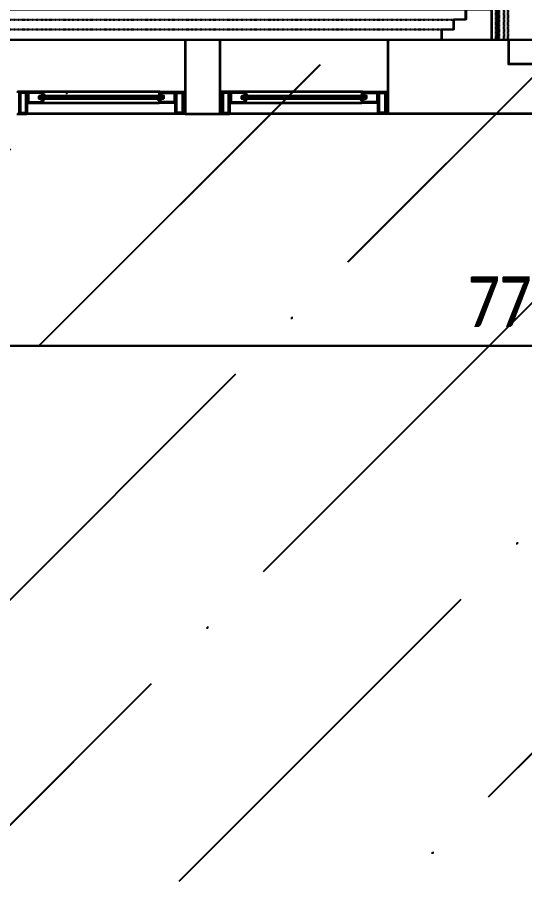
# Model space of a CAD drawing. Header units: inches. Extents: x 4821 to 127877, y 58012 to 433683.
# Drawn here: x 40991 to 43519, y 161717 to 166065 of the extents above; entities that cross this region are included whole.
import ezdxf

# ---------------------------------------------------------------- set-up
doc = ezdxf.new("R2010")
doc.units = ezdxf.units.IN
doc.header["$MEASUREMENT"] = 0
doc.linetypes.add('104-TYPICAL FLOOR$0$HIDDEN', pattern=[0.375, 0.25, -0.125])
for name, color, linetype in [('A-ANNO-DIMS', 90, 'Continuous'), ('A-ELV', 11, 'Continuous'), ('A-LIN-10', 8, 'Continuous'), ('A-WAL-CMU', 7, 'Continuous'), ('A-WALL', 53, 'Continuous'), ('A-WIN', 141, 'Continuous')]:
    doc.layers.add(name, color=color, linetype=linetype)
doc.styles.add('T25-100', font='calibri.ttf', dxfattribs={"width": 0.8, "height": 250})
doc.dimstyles.new('D100', dxfattribs={"dimtxt": 250, "dimasz": 100, "dimexe": 0.18, "dimexo": 0.0625, "dimgap": 90, "dimtad": 1, "dimdec": 0, "dimrnd": 5, "dimzin": 9, "dimdsep": 46, "dimtxsty": 'T25-100', "dimblk": 'ARCHTICK', "dimcen": 90, "dimse1": 1, "dimse2": 1, "dimclrd": 256, "dimclre": 90, "dimclrt": 7, "dimazin": 0, "dimtfac": 200, "dimtdec": 0, "dimtofl": 0, "dimtmove": 2, "dimatfit": 3, "dimldrblk": 'DOT', "dimfxl": 1, "dimtolj": 1, "dimarcsym": 0})

# ---------------------------------------------------------------- blocks, each defined once
blk = doc.blocks.new('nn win')
for points in [[(1073782.3, -1333384.7, 0.506094), (1073772.7, -1333379.1), (1073772.7, -1333381.8), (1073761.4, -1333381.8), (1073761.4, -1333384.7)], [(1074343.1, -1333384.7, -0.506094), (1074352.7, -1333379.1), (1074352.7, -1333381.8), (1074364, -1333381.8), (1074364, -1333384.7)], [(1073782.3, -1333396.7, -0.506094), (1073772.7, -1333402.3), (1073772.7, -1333399.7), (1073761.4, -1333399.7), (1073761.4, -1333396.7)], [(1074343.1, -1333396.7, 0.506094), (1074352.7, -1333402.3), (1074352.7, -1333399.7), (1074364, -1333399.7), (1074364, -1333396.7)]]:
    blk.add_hatch(color=2).paths.add_polyline_path(points)
at = {"color": 2}
for p, q in [((1073652.7, -1333363.2, -517.5), (1073642.7, -1333363.2, -517.5)), ((1074472.7, -1333363.2, -517.5), (1074482.7, -1333363.2, -517.5)), ((1073642.7, -1333473.2, -517.5), (1073652.7, -1333473.2, -517.5)), ((1074482.7, -1333473.2, -517.5), (1074472.7, -1333473.2, -517.5))]:
    blk.add_line(p, q, dxfattribs=at)
for p, q in [((1074352.7, -1333363.2, 517.5), (1073772.7, -1333363.2, -517.5)), ((1073772.7, -1333418.2, -517.5), (1074352.7, -1333418.2, 517.5)), ((1074432.7, -1333473.2, 703), (1073692.7, -1333473.2, -517.5))]:
    blk.add_line(p, q)
at = {"color": 2, "elevation": 1035}
for points in [[(1073652.7, -1333473.2), (1073692.7, -1333473.2), (1073692.7, -1333363.2), (1073692.7, -1333363.2), (1073692.7, -1333363.2), (1073652.7, -1333363.2)], [(1074472.7, -1333473.2), (1074432.7, -1333473.2), (1074432.7, -1333363.2), (1074432.7, -1333363.2), (1074432.7, -1333363.2), (1074472.7, -1333363.2)]]:
    blk.add_lwpolyline(points, close=True, dxfattribs=at)
at = {"color": 9, "elevation": 1035}
for points in [[(1073657.7, -1333468.2), (1073687.7, -1333468.2), (1073687.7, -1333368.2), (1073657.7, -1333368.2)], [(1074467.7, -1333468.2), (1074437.7, -1333468.2), (1074437.7, -1333368.2), (1074467.7, -1333368.2)]]:
    blk.add_lwpolyline(points, close=True, dxfattribs=at)
at = {"color": 2}
for points, elevation in [([(1073772.7, -1333384.7), (1073772.7, -1333363.2), (1073692.7, -1333363.2), (1073692.7, -1333418.2), (1073772.7, -1333418.2), (1073772.7, -1333396.7)], -517.5), ([(1074352.7, -1333384.7), (1074352.7, -1333363.2), (1074432.7, -1333363.2), (1074432.7, -1333418.2), (1074352.7, -1333418.2), (1074352.7, -1333396.7)], 517.5)]:
    blk.add_lwpolyline(points, dxfattribs=dict(at, elevation=elevation))
at = {"color": 9}
for points, elevation in [([(1073768.2, -1333384.7), (1073768.2, -1333367.7), (1073697.2, -1333367.7), (1073697.2, -1333413.7), (1073768.2, -1333413.7), (1073768.2, -1333396.7)], -517.5), ([(1074357.2, -1333384.7), (1074357.2, -1333367.7), (1074428.2, -1333367.7), (1074428.2, -1333413.7), (1074357.2, -1333413.7), (1074357.2, -1333396.7)], 517.5)]:
    blk.add_lwpolyline(points, dxfattribs=dict(at, elevation=elevation))
at = {"elevation": 1035}
blk.add_lwpolyline([(1073751.4, -1333396.7), (1074374, -1333396.7), (1074374, -1333384.7), (1073751.4, -1333384.7)], close=True, dxfattribs=at)
at = {"color": 2, "elevation": 1035}
for points in [[(1073782.3, -1333384.7, 0.506094), (1073772.7, -1333379.1), (1073772.7, -1333381.8), (1073761.4, -1333381.8), (1073761.4, -1333384.7)], [(1074343.1, -1333384.7, -0.506094), (1074352.7, -1333379.1), (1074352.7, -1333381.8), (1074364, -1333381.8), (1074364, -1333384.7)], [(1073782.3, -1333396.7, -0.506094), (1073772.7, -1333402.3), (1073772.7, -1333399.7), (1073761.4, -1333399.7), (1073761.4, -1333396.7)], [(1074343.1, -1333396.7, 0.506094), (1074352.7, -1333402.3), (1074352.7, -1333399.7), (1074364, -1333399.7), (1074364, -1333396.7)]]:
    blk.add_lwpolyline(points, format="xyb", close=True, dxfattribs=at)
blk = doc.blocks.new('kr')
at = {"layer": 'A-ELV'}
blk.add_line((1023877.5, -1333095), (1020301.6, -1333095, 0), dxfattribs=at)
at = {"layer": 'A-ELV', "elevation": 0}
blk.add_lwpolyline([(1020171.6, -1333095), (1020301.6, -1333095), (1020301.6, -1333145), (1020361.6, -1333145), (1020361.6, -1333195), (1020421.6, -1333195), (1020421.6, -1333245), (1020171.6, -1333245), (1020171.6, -1333095)], dxfattribs=at)
at = {"layer": 'A-ELV'}
blk.add_lwpolyline([(1024007.5, -1333095), (1023877.5, -1333095), (1023877.5, -1333145), (1023817.5, -1333145), (1023817.5, -1333195), (1023757.5, -1333195), (1023757.5, -1333245), (1024007.5, -1333245), (1024007.5, -1333095)], dxfattribs=at)
at = {"layer": 'A-LIN-10', "linetype": '104-TYPICAL FLOOR$0$HIDDEN', "ltscale": 0.4}
for p, q in [((1020091.2, -1332845, 0), (1020091.2, -1333245, 0)), ((1022307.5, -1332845), (1020091.2, -1332845, 0)), ((1022307.5, -1332845), (1024087.8, -1332845)), ((1024087.8, -1332845), (1024087.8, -1333245)), ((1020111.2, -1332895, 0), (1020111.2, -1333245, 0)), ((1022307.5, -1332895), (1020111.2, -1332895, 0)), ((1022307.5, -1332895), (1024067.8, -1332895)), ((1024067.8, -1332895), (1024067.8, -1333245)), ((1022307.5, -1332965), (1020136.2, -1332965, 0)), ((1020136.2, -1332965, 0), (1020136.2, -1333245, 0)), ((1022307.5, -1332965), (1024042.8, -1332965)), ((1024042.8, -1332965), (1024042.8, -1333245)), ((1020136.2, -1333005, 0), (1020136.2, -1333245, 0)), ((1022307.5, -1333005), (1020151.2, -1333005, 0)), ((1020151.2, -1333005, 0), (1020151.2, -1333245, 0)), ((1022307.5, -1333005), (1024027.8, -1333005)), ((1024027.8, -1333005), (1024027.8, -1333245)), ((1024042.8, -1333005), (1024042.8, -1333245)), ((1020146.6, -1333065, 0), (1020146.6, -1333245, 0)), ((1022307.5, -1333065), (1020146.6, -1333065, 0)), ((1022307.5, -1333065), (1024032.5, -1333065)), ((1024032.5, -1333065), (1024032.5, -1333245)), ((1020361.6, -1333145, 0), (1023817.5, -1333145)), ((1023757.5, -1333195), (1020421.6, -1333195, 0))]:
    blk.add_line(p, q, dxfattribs=at)
blk = doc.blocks.new('FIRST SLAB EDGE')
at = {"layer": 'A-WAL-CMU'}
blk.add_line((1150007.5, -1711813.5, 0), (1150177.8, -1711813.5, 0), dxfattribs=at)
at = {"layer": 'A-WAL-CMU', "elevation": 0}
for points in [[(1150007.5, -1711813.5), (1150007.4, -1711443.5), (1150177.7, -1711443.5), (1150177.8, -1711813.5)], [(1152658.9, -1711813.5), (1151017.7, -1711813.5), (1151017.7, -1711443.5), (1151617.7, -1711443.5), (1151617.7, -1711563.5), (1152063.7, -1711563.5)]]:
    blk.add_lwpolyline(points, dxfattribs=at)
at = {"layer": 'A-WAL-CMU'}
blk.add_blockref('kr', (127526.3, -378198.5, 848.3), dxfattribs=at)
at = {"layer": 'A-WIN'}
for p in [(75524.8, -378340.3, 0), (76535.1, -378340.3, 0)]:
    blk.add_blockref('nn win', p, dxfattribs=at)
blk = doc.blocks.new('_ArchTick')
at = {"color": 0, "linetype": 'ByBlock', "const_width": 0.15}
blk.add_lwpolyline([(-0.5, -0.5), (0.5, 0.5)], dxfattribs=at)
blk = doc.blocks.new('*D156')
at = {"layer": 'A-ANNO-DIMS', "lineweight": -2, "transparency": 16777216}
blk.add_line((39690.7, 164430.1), (47418, 164430.1), dxfattribs=at)
at = {"layer": 'Defpoints', "color": 0, "transparency": 16777216}
for p in [(47418, 164430.1), (47418, 164414.2), (39690.7, 164168.5, 1209.3)]:
    blk.add_point(p, dxfattribs=at)
at = {"layer": 'A-ANNO-DIMS', "lineweight": -2, "transparency": 16777216, "xscale": 100, "yscale": 100, "zscale": 100, "rotation": 180}
blk.add_blockref('_ArchTick', (39690.7, 164430.1), dxfattribs=at)
at = {"layer": 'A-ANNO-DIMS', "lineweight": -2, "transparency": 16777216, "xscale": 100, "yscale": 100, "zscale": 100}
blk.add_blockref('_ArchTick', (47418, 164430.1), dxfattribs=at)
at = {"layer": 'A-ANNO-DIMS', "color": 7, "transparency": 16777216, "insert": (43554.4, 164648.2), "char_height": 250, "attachment_point": 5, "style": 'T25-100'}
blk.add_mtext('\\A1;7725', dxfattribs=at)
blk = doc.blocks.new('_Dot')
at = {"lineweight": -2}
blk.add_line((-0.5, 0), (-1, 0), dxfattribs=at)
at = {"const_width": 0.5}
blk.add_lwpolyline([(-0.25, 0, 1), (0.25, 0, 1)], format="xyb", close=True, dxfattribs=at)
blk = doc.blocks.new('*D348')
at = {"layer": 'A-ANNO-DIMS', "lineweight": -2, "transparency": 16777216}
blk.add_line((39687.3, 164427.1), (47414.6, 164427.1), dxfattribs=at)
at = {"layer": 'Defpoints', "color": 0, "transparency": 16777216}
for p in [(47414.6, 164427.1), (47414.6, 164411.3), (39687.3, 164165.6, 1209.3)]:
    blk.add_point(p, dxfattribs=at)
at = {"layer": 'A-ANNO-DIMS', "lineweight": -2, "transparency": 16777216, "xscale": 100, "yscale": 100, "zscale": 100, "rotation": 180}
blk.add_blockref('_ArchTick', (39687.3, 164427.1), dxfattribs=at)
at = {"layer": 'A-ANNO-DIMS', "lineweight": -2, "transparency": 16777216, "xscale": 100, "yscale": 100, "zscale": 100}
blk.add_blockref('_ArchTick', (47414.6, 164427.1), dxfattribs=at)
at = {"layer": 'A-ANNO-DIMS', "color": 7, "transparency": 16777216, "insert": (43551, 164645.2), "char_height": 250, "attachment_point": 5, "style": 'T25-100'}
blk.add_mtext('\\A1;7725', dxfattribs=at)

msp = doc.modelspace()

# ---------------------------------------------------------------- hatches: boundary and pattern name
at = {"layer": 'A-WALL'}
h = msp.add_hatch(dxfattribs=at)
h.set_pattern_fill('ANSI36', color=5, scale=250)
h.set_pattern_definition([(45, (-1012683.5, -137256.6), (420.9495, 1543.4815), [1984.375, -396.875, 0, -396.875])])
h.paths.add_polyline_path([(47541.6, 165952.5), (39319.2, 165952.5), (39319, 155957.6), (44841.4, 155957.6), (44841.6, 152081.8), (47541.6, 152081.8)])
h = msp.add_hatch(dxfattribs=at)
h.set_pattern_fill('ANSI36', color=5, scale=250)
h.set_pattern_definition([(45, (-1012680.1, -137253.6), (420.9495, 1543.4815), [1984.375, -396.875, 0, -396.875])])
h.paths.add_polyline_path([(47545, 165955.5), (39322.6, 165955.5), (39322.4, 155960.6), (44844.8, 155960.6), (44845, 152084.8), (47545, 152084.8)])

# ---------------------------------------------------------------- linework, layer by layer
at = {"layer": 'A-WALL', "color": 1, "elevation": 0}
for points in [[(47541, 152081.8), (44841, 152081.8), (44840.8, 155957.6), (39318.4, 155957.6), (39318.6, 165952.5), (47540.9, 165952.5), (47541, 152081.8)], [(47544.4, 152084.8), (44844.4, 152084.8), (44844.2, 155960.6), (39321.8, 155960.6), (39322, 165955.5), (47544.3, 165955.5), (47544.4, 152084.8)]]:
    msp.add_lwpolyline(points, dxfattribs=at)

# ---------------------------------------------------------------- block references
at = {"layer": 'A-WAL-CMU'}
for p in [(-1108177, 1877399), (-1108180.4, 1877396.1)]:
    msp.add_blockref('FIRST SLAB EDGE', p, dxfattribs=at)

# ---------------------------------------------------------------- dimensions: what is measured, and where the dimension line sits
at = {"layer": 'A-ANNO-DIMS'}
for base, p1, p2, picture, middle in [((47414.6, 164427.1), (39687.3, 164165.6, 1209.3), (47414.6, 164411.3), '*D348', (43551, 164645.2)), ((47418, 164430.1), (39690.7, 164168.5, 1209.3), (47418, 164414.2), '*D156', (43554.4, 164648.2))]:
    dim = msp.add_linear_dim(base=base, p1=p1, p2=p2, dimstyle='D100', dxfattribs=at)
    dim.commit()
    dim.dimension.update_dxf_attribs({"geometry": picture, "text_midpoint": middle})

doc.saveas('drawing.dxf')
